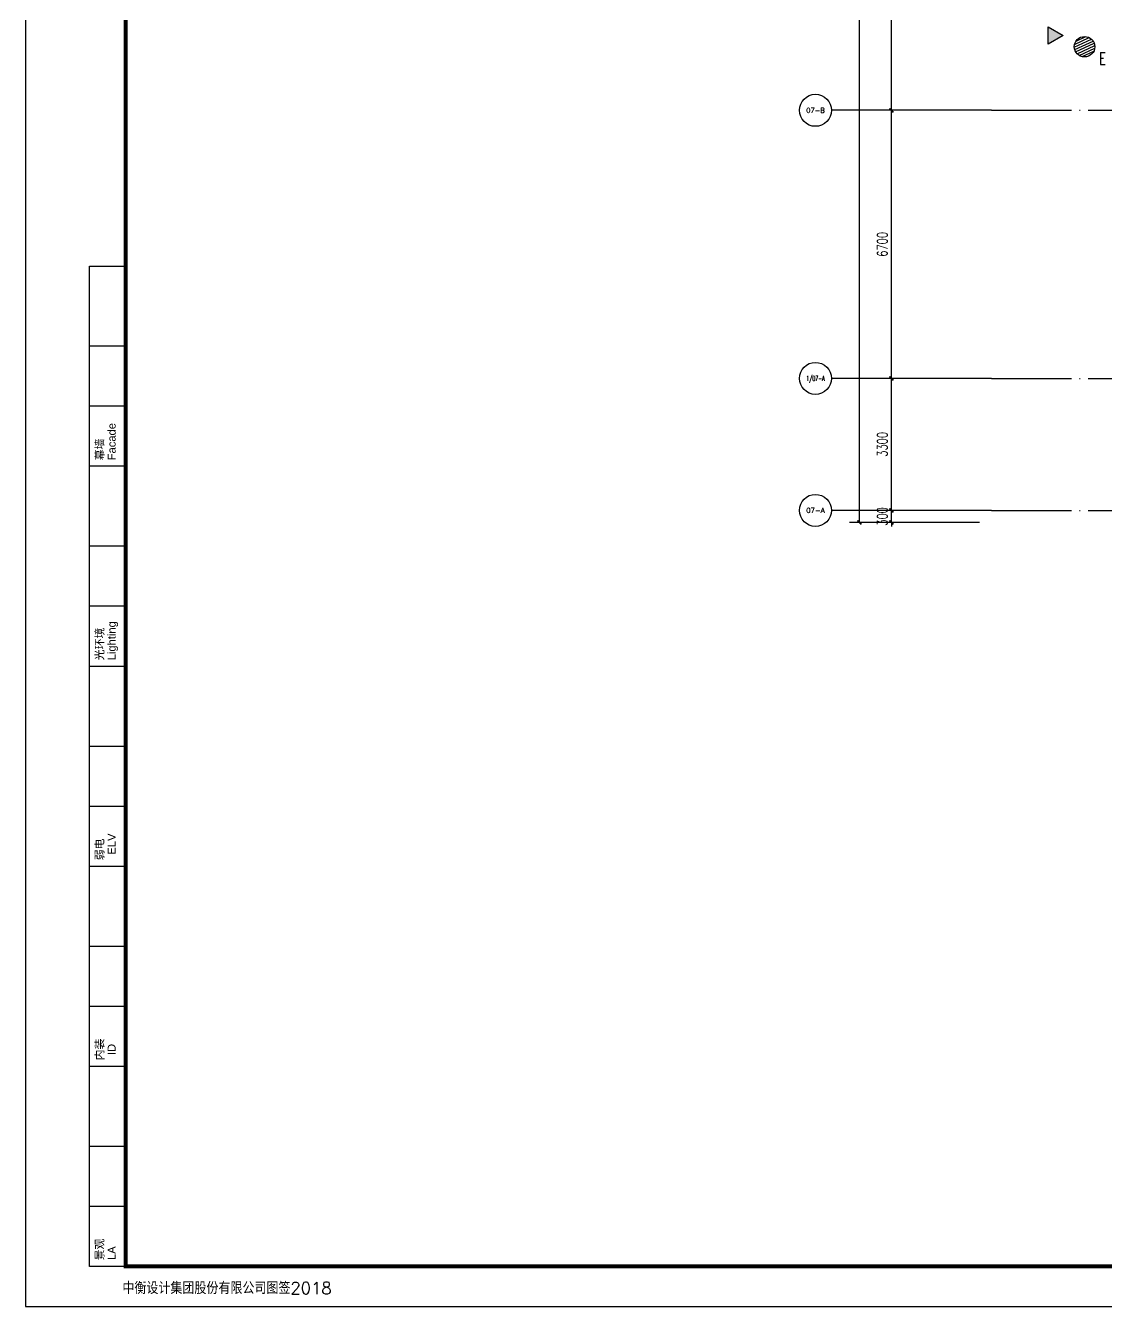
# Model space of a CAD drawing. Extents: x -621157 to 1764546, y -106808 to 741893.
# Drawn here: x 172558 to 199572, y 180101 to 212118 of the extents above; entities that cross this region are included whole.
import ezdxf
from ezdxf.enums import TextEntityAlignment as Align

# ---------------------------------------------------------------- set-up
doc = ezdxf.new("R2010")
doc.units = 0
doc.header["$LTSCALE"] = 1000
doc.header["$MEASUREMENT"] = 0
doc.linetypes.add('XREF-A-101-平面图_t3$0$DOTE', pattern=[2.42, 2, -0.2, 0.02, -0.2])
for name, color, linetype in [('0-底图', 7, 'Continuous'), ('A0-Verital$0$TK-WHITE', 7, 'Continuous'), ('AXIS_TEXT', 7, 'Continuous'), ('XREF-A-101-平面图_t3$0$A-DIM_LEAD', 3, 'Continuous'), ('XREF-A-101-平面图_t3$0$A-DOTE', 8, 'Continuous'), ('XREF-A-101-平面图_t3$0$A-电动高窗', 161, 'Continuous'), ('XREF-A-101-平面图_t3$0$AXIS', 8, 'Continuous'), ('XREF-A-101-平面图_t3$0$PUB_HATCH', 8, 'Continuous'), ('XREF-A-101-平面图_t3$0$PUB_TEXT', 8, 'Continuous')]:
    doc.layers.add(name, color=color, linetype=linetype)
doc.styles.add('A0-Verital$0$TK-HZ', font='romans.shx', dxfattribs={"bigfont": 'hztxt.shx'})
doc.styles.add('A0-Verital$0$TK_Arial', font='arial.ttf')
doc.styles.add('A0-Verital$0$TK_HZ', font='romans.shx', dxfattribs={"bigfont": 'hztxt.shx'})
doc.styles.add('A0-Verital$0$TK_宋体', font='STZHONGS.TTF')
doc.styles.add('COMPLEX', font='COMPLEX')
doc.styles.add('XREF-A-101-平面图_t3$0$_TCH_DIM', font='SIMPLEX', dxfattribs={"bigfont": 'GBCBIG'})
doc.styles.add('XREF-A-101-平面图_t3$0$A-AXIS-LABEL', font='COMPLEX', dxfattribs={"bigfont": 'GBCBIG'})
doc.styles.add('XREF-A-101-平面图_t3$0$A-DIM_T3', font='SIMPLEX', dxfattribs={"width": 0.705882, "bigfont": 'GBCBIG'})
doc.dimstyles.new('XREF-A-101-平面图_t3$0$A-DIM-100', dxfattribs={"dimscale": 100, "dimtxt": 2.55, "dimasz": 1, "dimexe": 2.5, "dimexo": 3, "dimgap": 1, "dimtad": 1, "dimdec": 0, "dimzin": 0, "dimdsep": 46, "dimtxsty": 'XREF-A-101-平面图_t3$0$A-DIM_T3', "dimblk": 'XREF-A-101-平面图_t3$0$_ArchTick', "dimcen": 0.09, "dimclrt": 7, "dimazin": 2, "dimtfac": 1, "dimtdec": 0, "dimtix": 1, "dimtmove": 2, "dimatfit": 3, "dimfxl": 0, "dimtolj": 1, "dimtzin": 0, "dimarcsym": 0})

# ---------------------------------------------------------------- blocks, each defined once
blk = doc.blocks.new('XREF-A-101-平面图_t3$0$_ArchTick')
at = {"color": 0, "linetype": 'ByBlock', "const_width": 0.4}
blk.add_lwpolyline([(-0.5, -0.5), (0.5, 0.5)], dxfattribs=at)
blk = doc.blocks.new('*D25464')
at = {"layer": 'Defpoints', "color": 0}
for p in [(-5800, 0), (-3300, 0), (-3300, -300)]:
    blk.add_point(p, dxfattribs=at)
at = {"layer": 'XREF-A-101-平面图_t3$0$AXIS', "color": 0, "lineweight": -2}
for p, q in [((-3600, 0), (-6050, 0)), ((-5800, 0), (-5800, 100)), ((-5800, -300), (-5800, 0)), ((-3600, -300), (-6050, -300)), ((-5800, -300), (-5800, -400))]:
    blk.add_line(p, q, dxfattribs=at)
at = {"layer": 'XREF-A-101-平面图_t3$0$AXIS', "color": 0, "linetype": 'ByBlock', "lineweight": -2, "xscale": 100, "yscale": 100, "zscale": 100}
for p, rotation in [((-5800, 0), 270), ((-5800, -300), 90)]:
    blk.add_blockref('XREF-A-101-平面图_t3$0$_ArchTick', p, dxfattribs=dict(at, rotation=rotation))
at = {"layer": 'XREF-A-101-平面图_t3$0$AXIS', "color": 7, "insert": (-6028, -150), "char_height": 255, "attachment_point": 5, "rotation": 90, "style": 'XREF-A-101-平面图_t3$0$A-DIM_T3'}
blk.add_mtext('\\A1;300', dxfattribs=at)
blk = doc.blocks.new('*D25465')
at = {"layer": 'Defpoints', "color": 0}
for p in [(-5800, 3300), (-3300, 3300), (-3300, 0)]:
    blk.add_point(p, dxfattribs=at)
at = {"layer": 'XREF-A-101-平面图_t3$0$AXIS', "color": 0, "lineweight": -2}
for p, q in [((-3600, 3300), (-6050, 3300)), ((-5800, 0), (-5800, 3300)), ((-3600, 0), (-6050, 0))]:
    blk.add_line(p, q, dxfattribs=at)
at = {"layer": 'XREF-A-101-平面图_t3$0$AXIS', "color": 0, "linetype": 'ByBlock', "lineweight": -2, "xscale": 100, "yscale": 100, "zscale": 100}
for p, rotation in [((-5800, 3300), 90), ((-5800, 0), 270)]:
    blk.add_blockref('XREF-A-101-平面图_t3$0$_ArchTick', p, dxfattribs=dict(at, rotation=rotation))
at = {"layer": 'XREF-A-101-平面图_t3$0$AXIS', "color": 7, "insert": (-6028, 1650), "char_height": 255, "attachment_point": 5, "rotation": 90, "style": 'XREF-A-101-平面图_t3$0$A-DIM_T3'}
blk.add_mtext('\\A1;3300', dxfattribs=at)
blk = doc.blocks.new('*D25466')
at = {"layer": 'Defpoints', "color": 0}
for p in [(-5800, 10000), (-3300, 10000), (-3300, 3300)]:
    blk.add_point(p, dxfattribs=at)
at = {"layer": 'XREF-A-101-平面图_t3$0$AXIS', "color": 0, "lineweight": -2}
for p, q in [((-3600, 10000), (-6050, 10000)), ((-5800, 3300), (-5800, 10000)), ((-3600, 3300), (-6050, 3300))]:
    blk.add_line(p, q, dxfattribs=at)
at = {"layer": 'XREF-A-101-平面图_t3$0$AXIS', "color": 0, "linetype": 'ByBlock', "lineweight": -2, "xscale": 100, "yscale": 100, "zscale": 100}
for p, rotation in [((-5800, 10000), 90), ((-5800, 3300), 270)]:
    blk.add_blockref('XREF-A-101-平面图_t3$0$_ArchTick', p, dxfattribs=dict(at, rotation=rotation))
at = {"layer": 'XREF-A-101-平面图_t3$0$AXIS', "color": 7, "insert": (-6028, 6650), "char_height": 255, "attachment_point": 5, "rotation": 90, "style": 'XREF-A-101-平面图_t3$0$A-DIM_T3'}
blk.add_mtext('\\A1;6700', dxfattribs=at)
blk = doc.blocks.new('*D25467')
at = {"layer": 'Defpoints', "color": 0}
for p in [(-5800, 20000), (-3300, 20000), (-3300, 10000)]:
    blk.add_point(p, dxfattribs=at)
at = {"layer": 'XREF-A-101-平面图_t3$0$AXIS', "color": 0, "lineweight": -2}
for p, q in [((-3600, 20000), (-6050, 20000)), ((-5800, 10000), (-5800, 20000)), ((-3600, 10000), (-6050, 10000))]:
    blk.add_line(p, q, dxfattribs=at)
at = {"layer": 'XREF-A-101-平面图_t3$0$AXIS', "color": 0, "linetype": 'ByBlock', "lineweight": -2, "xscale": 100, "yscale": 100, "zscale": 100}
for p, rotation in [((-5800, 20000), 90), ((-5800, 10000), 270)]:
    blk.add_blockref('XREF-A-101-平面图_t3$0$_ArchTick', p, dxfattribs=dict(at, rotation=rotation))
at = {"layer": 'XREF-A-101-平面图_t3$0$AXIS', "color": 7, "insert": (-6028, 15000), "char_height": 255, "attachment_point": 5, "rotation": 90, "style": 'XREF-A-101-平面图_t3$0$A-DIM_T3'}
blk.add_mtext('\\A1;10000', dxfattribs=at)
blk = doc.blocks.new('_AXISO')
blk.add_circle((0, 0), 0.5)
at = {"layer": 'AXIS_TEXT', "style": 'COMPLEX'}
blk.add_attdef('A', text='', height=0.56, dxfattribs=at).set_placement((-0.25, -0.28), (0.25, -0.28), align=Align.FIT)
blk = doc.blocks.new('*D25474')
at = {"layer": 'Defpoints', "color": 0}
for p in [(-6600, 40500), (-3300, 40500), (-3300, -300)]:
    blk.add_point(p, dxfattribs=at)
at = {"layer": 'XREF-A-101-平面图_t3$0$AXIS', "color": 0, "lineweight": -2}
for p, q in [((-3600, 40500), (-6850, 40500)), ((-6600, -300), (-6600, 40500)), ((-3600, -300), (-6850, -300))]:
    blk.add_line(p, q, dxfattribs=at)
at = {"layer": 'XREF-A-101-平面图_t3$0$AXIS', "color": 0, "linetype": 'ByBlock', "lineweight": -2, "xscale": 100, "yscale": 100, "zscale": 100}
for p, rotation in [((-6600, 40500), 90), ((-6600, -300), 270)]:
    blk.add_blockref('XREF-A-101-平面图_t3$0$_ArchTick', p, dxfattribs=dict(at, rotation=rotation))
at = {"layer": 'XREF-A-101-平面图_t3$0$AXIS', "color": 7, "insert": (-6828, 20100), "char_height": 255, "attachment_point": 5, "rotation": 90, "style": 'XREF-A-101-平面图_t3$0$A-DIM_T3'}
blk.add_mtext('\\A1;40800', dxfattribs=at)
blk = doc.blocks.new('XREF-A-101-平面图_t3$0$bz1')
at = {"layer": 'XREF-A-101-平面图_t3$0$PUB_HATCH'}
h = blk.add_hatch(color=1, dxfattribs=at)
h.dxf.hatch_style = 1
h.paths.add_polyline_path([(4866032, -641203), (4865818, -641573), (4866245, -641573)])
at = {"layer": 'XREF-A-101-平面图_t3$0$PUB_TEXT', "color": 1}
blk.add_lwpolyline([(4866032, -641203), (4865818, -641573), (4866245, -641573)], close=True, dxfattribs=at)
blk = doc.blocks.new('XREF-A-101-平面图_t3$0$G$C34B60025')
at = {"xscale": -1, "rotation": 270}
blk.add_blockref('XREF-A-101-平面图_t3$0$bz1', (639594, -4794060), dxfattribs=at)
blk = doc.blocks.new('XREF-A-101-平面图_t3$0$G$C9E80631F')
at = {"layer": 'XREF-A-101-平面图_t3$0$A-DIM_LEAD', "color": 7, "style": 'XREF-A-101-平面图_t3$0$_TCH_DIM', "width": 0.705882}
blk.add_text('E', height=298, dxfattribs=at).set_placement((177, -143))
blk = doc.blocks.new('A0-Verital$0$新增会签')
at = {"layer": 'A0-Verital$0$TK-WHITE'}
for p, q in [((-900, 0), (-900, 25000)), ((-900, 25000), (0, 25000)), ((0, 23000), (-900, 23000)), ((0, 21500), (-900, 21500)), ((0, 20000), (-900, 20000)), ((0, 18000), (-900, 18000)), ((0, 16500), (-900, 16500)), ((0, 15000), (-900, 15000)), ((0, 13000), (-900, 13000)), ((0, 11500), (-900, 11500)), ((0, 10000), (-900, 10000)), ((0, 8000), (-900, 8000)), ((0, 6500), (-900, 6500)), ((0, 5000), (-900, 5000)), ((0, 3000), (-900, 3000)), ((0, 1500), (-900, 1500)), ((0, 0), (-900, 0))]:
    blk.add_line(p, q, dxfattribs=at)
for s, style, p in [('Facade ', 'A0-Verital$0$TK_Arial', (-250, 20150)), ('幕墙', 'A0-Verital$0$TK_宋体', (-550, 20150)), ('Lighting  ', 'A0-Verital$0$TK_Arial', (-250, 15150)), ('光环境 ', 'A0-Verital$0$TK_宋体', (-550, 15150)), ('弱电 ', 'A0-Verital$0$TK_宋体', (-550, 10150)), ('ELV', 'A0-Verital$0$TK_Arial', (-250, 10293)), ('内装 ', 'A0-Verital$0$TK_宋体', (-550, 5150)), ('ID   ', 'A0-Verital$0$TK_Arial', (-250, 5283)), ('景观 ', 'A0-Verital$0$TK_宋体', (-550, 150)), ('LA ', 'A0-Verital$0$TK_Arial', (-250, 159))]:
    blk.add_text(s, height=200, rotation=90, dxfattribs=dict(at, style=style)).set_placement(p)
at = {"layer": 'A0-Verital$0$TK-WHITE', "style": 'A0-Verital$0$TK-HZ', "flags": 8}
blk.add_attdef('FACADE', (-271, 21710), '', height=350, rotation=90, dxfattribs=at)
at = {"layer": 'A0-Verital$0$TK-WHITE', "style": 'A0-Verital$0$TK-HZ'}
for tag, p in [('LIGHTING', (-271, 16710)), ('ELECTRICITYLOWVOLTAGE', (-271, 11710)), ('INTERIORDESIGN', (-271, 6710)), ('LANDSCAPEARCHITECTURE', (-271, 1710))]:
    blk.add_attdef(tag, p, '', height=350, rotation=90, dxfattribs=at)
blk = doc.blocks.new('A0-Verital')
blk.add_lwpolyline([(118900, 84100), (0, 84100), (0, 0), (118900, 0)], close=True)
at = {"const_width": 100}
blk.add_lwpolyline([(2500, 83100), (117900, 83100), (117900, 1000), (2500, 1000)], close=True, dxfattribs=at)
blk.add_blockref('A0-Verital$0$新增会签', (2500, 1000))
at = {"style": 'A0-Verital$0$TK_HZ'}
blk.add_text('中衡设计集团股份有限公司图签2018', height=300, dxfattribs=at).set_placement((2420, 308))
blk = doc.blocks.new('XREF-A-101-平面图_t3$0$轴网(3)')
at = {"layer": 'XREF-A-101-平面图_t3$0$A-DOTE', "linetype": 'XREF-A-101-平面图_t3$0$DOTE'}
for p, q in [((-3300, 10000), (69800, 10000)), ((-3300, 3300), (9500, 3300)), ((-3300, 0), (69800, 0))]:
    blk.add_line(p, q, dxfattribs=at)
at = {"layer": 'XREF-A-101-平面图_t3$0$AXIS'}
for p, q in [((-3300, 10000), (-7300, 10000)), ((-3300, 3300), (-7300, 3300)), ((-3300, 0), (-7300, 0))]:
    blk.add_line(p, q, dxfattribs=at)
ref = blk.add_blockref('_AXISO', (-7700, 10000), dxfattribs=dict(at, xscale=800, yscale=800, zscale=800))
ref.add_attrib('A', '07-B', dxfattribs={"color": 7, "height": 123.31, "style": 'XREF-A-101-平面图_t3$0$A-AXIS-LABEL', "width": 0.951807}).set_placement((-7931.9, 9938.3), (-7468.1, 9938.3), align=Align.FIT)
ref = blk.add_blockref('_AXISO', (-7700, 3300), dxfattribs=dict(at, xscale=800, yscale=800, zscale=800))
ref.add_attrib('A', '1/07-A', dxfattribs={"color": 7, "height": 129.72, "style": 'XREF-A-101-平面图_t3$0$A-AXIS-LABEL', "width": 0.618285}).set_placement((-7931.1, 3235.1), (-7468.9, 3235.1), align=Align.FIT)
ref = blk.add_blockref('_AXISO', (-7700, 0), dxfattribs=dict(at, xscale=800, yscale=800, zscale=800))
ref.add_attrib('A', '07-A', dxfattribs={"color": 7, "height": 121.87, "style": 'XREF-A-101-平面图_t3$0$A-AXIS-LABEL', "width": 0.952381}).set_placement((-7932.1, -60.9), (-7467.9, -60.9), align=Align.FIT)
for p1, p2, distance, picture, middle in [((-3300, -300), (-3300, 40500), 3300, '*D25474', (-6827.5, 20100)), ((-3300, 10000), (-3300, 20000), 2500, '*D25467', (-6027.5, 15000)), ((-3300, 3300), (-3300, 10000), 2500, '*D25466', (-6027.5, 6650)), ((-3300, 0), (-3300, 3300), 2500, '*D25465', (-6027.5, 1650)), ((-3300, -300), (-3300, 0), 2500, '*D25464', (-6027.5, -150))]:
    dim = blk.add_aligned_dim(p1=p1, p2=p2, distance=distance, dimstyle='XREF-A-101-平面图_t3$0$A-DIM-100', dxfattribs=at)
    dim.commit()
    dim.dimension.update_dxf_attribs({"geometry": picture, "text_midpoint": middle})
blk = doc.blocks.new('XREF-A-101-平面图_t3')
at = {"layer": 'XREF-A-101-平面图_t3$0$A-电动高窗'}
h = blk.add_hatch(dxfattribs=at)
h.set_pattern_fill('ANSI31', color=256, scale=37.5, angle=340, style=0)
h.set_pattern_definition([(25, (214663.83, 1173137.6), (-25.1589934, 53.9536354), [])])
edge = h.paths.add_edge_path()
edge.add_arc((199027, 211590), 256, -340, 20, ccw=False)
blk.add_circle((199027, 211590), 256, dxfattribs=at)
for name, p in [('XREF-A-101-平面图_t3$0$G$C34B60025', (200100, 139900)), ('XREF-A-101-平面图_t3$0$G$C9E80631F', (199215, 211287))]:
    blk.add_blockref(name, p)
at = {"layer": 'XREF-A-101-平面图_t3$0$A-DOTE'}
blk.add_blockref('XREF-A-101-平面图_t3$0$轴网(3)', (200000, 200000), dxfattribs=at)

msp = doc.modelspace()

# ---------------------------------------------------------------- block references
at = {"layer": '0-底图'}
msp.add_blockref('XREF-A-101-平面图_t3', (0, 0), dxfattribs=at)

# ---------------------------------------------------------------- next in the draw order: block references
msp.add_blockref('A0-Verital', (172558, 180101))

doc.saveas('drawing.dxf')
